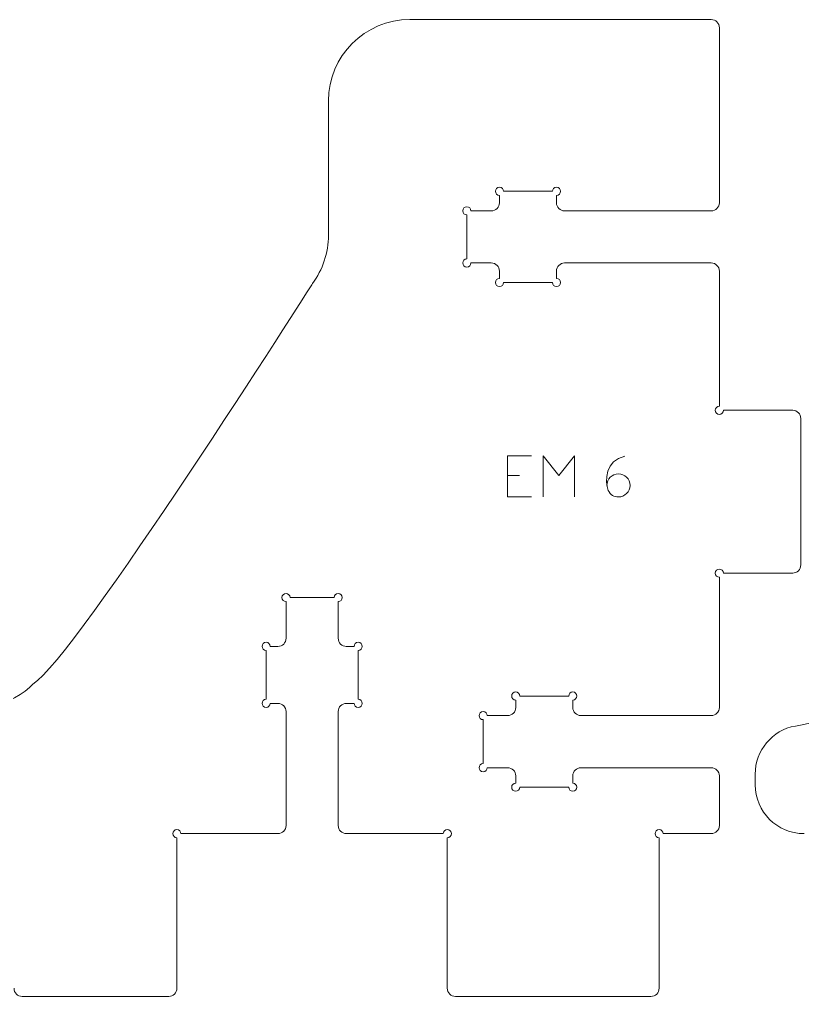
# Model space of a CAD drawing. Header units: inches. Extents: x 2 to 349, y -345 to -5.
# Drawn here: x 170.5 to 218.6, y -288.7 to -228.7 of the extents above; entities that cross this region are included whole.
import ezdxf

# ---------------------------------------------------------------- set-up
doc = ezdxf.new("R2010")
doc.units = ezdxf.units.IN
doc.header["$MEASUREMENT"] = 0
doc.layers.add('exterieur', color=7, linetype='Continuous')
doc.layers.add('gravure', color=7, linetype='Continuous')

# ---------------------------------------------------------------- blocks, each defined once
blk = doc.blocks.new('block 1247')
at = {"layer": 'exterieur', "lineweight": 0}
blk.add_open_spline([(164.905, -272.071), (167.117, -271.672), (170.303, -270.681), (171.332, -269.492)], degree=3, dxfattribs=at)
blk = doc.blocks.new('block 1248')
at = {"layer": 'exterieur', "lineweight": 0}
blk.add_open_spline([(188.486, -244.903), (188.486, -244.903), (173.919, -267.899), (171.332, -269.492)], degree=3, dxfattribs=at)
blk = doc.blocks.new('block 1249')
at = {"layer": 'exterieur', "lineweight": 0}
blk.add_lwpolyline([(189.468, -233.681), (189.468, -241.927)], dxfattribs=at)
blk = doc.blocks.new('block 1250')
at = {"layer": 'exterieur', "lineweight": 0}
blk.add_lwpolyline([(212.968, -228.681), (194.468, -228.681)], dxfattribs=at)
blk = doc.blocks.new('block 1251')
at = {"layer": 'exterieur', "lineweight": 0}
blk.add_lwpolyline([(213.468, -239.931), (213.468, -229.181)], dxfattribs=at)
blk = doc.blocks.new('block 1252')
at = {"layer": 'exterieur', "lineweight": 0}
blk.add_lwpolyline([(212.968, -240.431), (203.968, -240.431)], dxfattribs=at)
blk = doc.blocks.new('block 1253')
at = {"layer": 'exterieur', "lineweight": 0}
blk.add_lwpolyline([(203.468, -239.931), (203.468, -239.481)], dxfattribs=at)
blk = doc.blocks.new('block 1254')
at = {"layer": 'exterieur', "lineweight": 0}
blk.add_lwpolyline([(203.218, -239.231), (200.218, -239.231)], dxfattribs=at)
blk = doc.blocks.new('block 1255')
at = {"layer": 'exterieur', "lineweight": 0}
blk.add_lwpolyline([(199.968, -239.481), (199.968, -239.931)], dxfattribs=at)
blk = doc.blocks.new('block 1256')
at = {"layer": 'exterieur', "lineweight": 0}
blk.add_lwpolyline([(199.468, -240.431), (198.218, -240.431)], dxfattribs=at)
blk = doc.blocks.new('block 1257')
at = {"layer": 'exterieur', "lineweight": 0}
blk.add_lwpolyline([(197.968, -243.381), (197.968, -240.681)], dxfattribs=at)
blk = doc.blocks.new('block 1258')
at = {"layer": 'exterieur', "lineweight": 0}
blk.add_lwpolyline([(199.468, -243.631), (198.218, -243.631)], dxfattribs=at)
blk = doc.blocks.new('block 1259')
at = {"layer": 'exterieur', "lineweight": 0}
blk.add_lwpolyline([(199.968, -244.581), (199.968, -244.131)], dxfattribs=at)
blk = doc.blocks.new('block 1260')
at = {"layer": 'exterieur', "lineweight": 0}
blk.add_lwpolyline([(203.218, -244.831), (200.218, -244.831)], dxfattribs=at)
blk = doc.blocks.new('block 1261')
at = {"layer": 'exterieur', "lineweight": 0}
blk.add_lwpolyline([(203.468, -244.131), (203.468, -244.581)], dxfattribs=at)
blk = doc.blocks.new('block 1262')
at = {"layer": 'exterieur', "lineweight": 0}
blk.add_lwpolyline([(212.968, -243.631), (203.968, -243.631)], dxfattribs=at)
blk = doc.blocks.new('block 1263')
at = {"layer": 'exterieur', "lineweight": 0}
blk.add_lwpolyline([(213.468, -252.431), (213.468, -244.131)], dxfattribs=at)
blk = doc.blocks.new('block 1264')
at = {"layer": 'exterieur', "lineweight": 0}
blk.add_lwpolyline([(217.968, -252.681), (213.718, -252.681)], dxfattribs=at)
blk = doc.blocks.new('block 1265')
at = {"layer": 'exterieur', "lineweight": 0}
blk.add_lwpolyline([(218.468, -262.181), (218.468, -253.181)], dxfattribs=at)
blk = doc.blocks.new('block 1266')
at = {"layer": 'exterieur', "lineweight": 0}
blk.add_lwpolyline([(213.718, -262.681), (217.968, -262.681)], dxfattribs=at)
blk = doc.blocks.new('block 1267')
at = {"layer": 'exterieur', "lineweight": 0}
blk.add_lwpolyline([(213.468, -270.931), (213.468, -262.931)], dxfattribs=at)
blk = doc.blocks.new('block 1268')
at = {"layer": 'exterieur', "lineweight": 0}
blk.add_lwpolyline([(212.968, -271.431), (204.968, -271.431)], dxfattribs=at)
blk = doc.blocks.new('block 1269')
at = {"layer": 'exterieur', "lineweight": 0}
blk.add_lwpolyline([(204.468, -270.931), (204.468, -270.481)], dxfattribs=at)
blk = doc.blocks.new('block 1270')
at = {"layer": 'exterieur', "lineweight": 0}
blk.add_lwpolyline([(204.218, -270.231), (201.218, -270.231)], dxfattribs=at)
blk = doc.blocks.new('block 1271')
at = {"layer": 'exterieur', "lineweight": 0}
blk.add_lwpolyline([(200.968, -270.481), (200.968, -270.931)], dxfattribs=at)
blk = doc.blocks.new('block 1272')
at = {"layer": 'exterieur', "lineweight": 0}
blk.add_lwpolyline([(200.468, -271.431), (199.218, -271.431)], dxfattribs=at)
blk = doc.blocks.new('block 1273')
at = {"layer": 'exterieur', "lineweight": 0}
blk.add_lwpolyline([(198.968, -274.381), (198.968, -271.681)], dxfattribs=at)
blk = doc.blocks.new('block 1274')
at = {"layer": 'exterieur', "lineweight": 0}
blk.add_lwpolyline([(200.468, -274.631), (199.218, -274.631)], dxfattribs=at)
blk = doc.blocks.new('block 1275')
at = {"layer": 'exterieur', "lineweight": 0}
blk.add_lwpolyline([(200.968, -275.581), (200.968, -275.131)], dxfattribs=at)
blk = doc.blocks.new('block 1276')
at = {"layer": 'exterieur', "lineweight": 0}
blk.add_lwpolyline([(204.218, -275.831), (201.218, -275.831)], dxfattribs=at)
blk = doc.blocks.new('block 1277')
at = {"layer": 'exterieur', "lineweight": 0}
blk.add_lwpolyline([(204.468, -275.131), (204.468, -275.581)], dxfattribs=at)
blk = doc.blocks.new('block 1278')
at = {"layer": 'exterieur', "lineweight": 0}
blk.add_lwpolyline([(212.968, -274.631), (204.968, -274.631)], dxfattribs=at)
blk = doc.blocks.new('block 1279')
at = {"layer": 'exterieur', "lineweight": 0}
blk.add_lwpolyline([(213.468, -278.181), (213.468, -275.131)], dxfattribs=at)
blk = doc.blocks.new('block 1280')
at = {"layer": 'exterieur', "lineweight": 0}
blk.add_lwpolyline([(210.018, -278.681), (212.968, -278.681)], dxfattribs=at)
blk = doc.blocks.new('block 1281')
at = {"layer": 'exterieur', "lineweight": 0}
blk.add_lwpolyline([(209.768, -288.181), (209.768, -278.931)], dxfattribs=at)
blk = doc.blocks.new('block 1282')
at = {"layer": 'exterieur', "lineweight": 0}
blk.add_lwpolyline([(197.268, -288.681), (209.268, -288.681)], dxfattribs=at)
blk = doc.blocks.new('block 1283')
at = {"layer": 'exterieur', "lineweight": 0}
blk.add_lwpolyline([(196.768, -278.931), (196.768, -288.181)], dxfattribs=at)
blk = doc.blocks.new('block 1284')
at = {"layer": 'exterieur', "lineweight": 0}
blk.add_lwpolyline([(190.568, -278.681), (196.518, -278.681)], dxfattribs=at)
blk = doc.blocks.new('block 1285')
at = {"layer": 'exterieur', "lineweight": 0}
blk.add_lwpolyline([(190.068, -271.181), (190.068, -278.181)], dxfattribs=at)
blk = doc.blocks.new('block 1286')
at = {"layer": 'exterieur', "lineweight": 0}
blk.add_lwpolyline([(191.043, -270.681), (190.568, -270.681)], dxfattribs=at)
blk = doc.blocks.new('block 1287')
at = {"layer": 'exterieur', "lineweight": 0}
blk.add_lwpolyline([(191.293, -267.431), (191.293, -270.431)], dxfattribs=at)
blk = doc.blocks.new('block 1288')
at = {"layer": 'exterieur', "lineweight": 0}
blk.add_lwpolyline([(190.568, -267.181), (191.043, -267.181)], dxfattribs=at)
blk = doc.blocks.new('block 1289')
at = {"layer": 'exterieur', "lineweight": 0}
blk.add_lwpolyline([(190.068, -264.431), (190.068, -266.681)], dxfattribs=at)
blk = doc.blocks.new('block 1290')
at = {"layer": 'exterieur', "lineweight": 0}
blk.add_lwpolyline([(187.118, -264.181), (189.818, -264.181)], dxfattribs=at)
blk = doc.blocks.new('block 1291')
at = {"layer": 'exterieur', "lineweight": 0}
blk.add_lwpolyline([(186.868, -266.681), (186.868, -264.431)], dxfattribs=at)
blk = doc.blocks.new('block 1292')
at = {"layer": 'exterieur', "lineweight": 0}
blk.add_lwpolyline([(185.893, -267.181), (186.368, -267.181)], dxfattribs=at)
blk = doc.blocks.new('block 1293')
at = {"layer": 'exterieur', "lineweight": 0}
blk.add_lwpolyline([(185.643, -270.431), (185.643, -267.431)], dxfattribs=at)
blk = doc.blocks.new('block 1294')
at = {"layer": 'exterieur', "lineweight": 0}
blk.add_lwpolyline([(186.368, -270.681), (185.893, -270.681)], dxfattribs=at)
blk = doc.blocks.new('block 1295')
at = {"layer": 'exterieur', "lineweight": 0}
blk.add_lwpolyline([(186.868, -278.181), (186.868, -271.181)], dxfattribs=at)
blk = doc.blocks.new('block 1296')
at = {"layer": 'exterieur', "lineweight": 0}
blk.add_lwpolyline([(180.418, -278.681), (186.368, -278.681)], dxfattribs=at)
blk = doc.blocks.new('block 1297')
at = {"layer": 'exterieur', "lineweight": 0}
blk.add_lwpolyline([(180.168, -288.181), (180.168, -278.931)], dxfattribs=at)
blk = doc.blocks.new('block 1298')
at = {"layer": 'exterieur', "lineweight": 0}
blk.add_lwpolyline([(170.668, -288.681), (179.668, -288.681)], dxfattribs=at)
blk = doc.blocks.new('block 1302')
at = {"layer": 'exterieur', "lineweight": 0}
blk.add_open_spline([(189.468, -241.927), (189.468, -242.999), (189.124, -244.042), (188.486, -244.903)], degree=3, dxfattribs=at)
blk = doc.blocks.new('block 1303')
at = {"layer": 'exterieur', "lineweight": 0}
blk.add_open_spline([(194.468, -228.681), (191.706, -228.681), (189.468, -230.92), (189.468, -233.681)], degree=3, dxfattribs=at)
blk = doc.blocks.new('block 1304')
at = {"layer": 'exterieur', "lineweight": 0}
blk.add_open_spline([(213.468, -229.181), (213.468, -228.905), (213.244, -228.681), (212.968, -228.681)], degree=3, dxfattribs=at)
blk = doc.blocks.new('block 1305')
at = {"layer": 'exterieur', "lineweight": 0}
blk.add_open_spline([(212.968, -240.431), (213.244, -240.431), (213.468, -240.207), (213.468, -239.931)], degree=3, dxfattribs=at)
blk = doc.blocks.new('block 1306')
at = {"layer": 'exterieur', "lineweight": 0}
blk.add_open_spline([(203.468, -239.931), (203.468, -240.207), (203.692, -240.431), (203.968, -240.431)], degree=3, dxfattribs=at)
blk = doc.blocks.new('block 1307')
at = {"layer": 'exterieur', "lineweight": 0}
blk.add_open_spline([(203.468, -239.481), (203.606, -239.481), (203.718, -239.369), (203.718, -239.231), (203.718, -239.093), (203.606, -238.981), (203.468, -238.981), (203.33, -238.981), (203.218, -239.093), (203.218, -239.231)], degree=3, knots=[0, 0, 0, 0, 1, 1, 1, 2, 2, 2, 3, 3, 3, 3], dxfattribs=at)
blk = doc.blocks.new('block 1308')
at = {"layer": 'exterieur', "lineweight": 0}
blk.add_open_spline([(200.218, -239.231), (200.218, -239.093), (200.106, -238.981), (199.968, -238.981), (199.83, -238.981), (199.718, -239.093), (199.718, -239.231), (199.718, -239.369), (199.83, -239.481), (199.968, -239.481)], degree=3, knots=[0, 0, 0, 0, 1, 1, 1, 2, 2, 2, 3, 3, 3, 3], dxfattribs=at)
blk = doc.blocks.new('block 1309')
at = {"layer": 'exterieur', "lineweight": 0}
blk.add_open_spline([(199.468, -240.431), (199.744, -240.431), (199.968, -240.207), (199.968, -239.931)], degree=3, dxfattribs=at)
blk = doc.blocks.new('block 1310')
at = {"layer": 'exterieur', "lineweight": 0}
blk.add_open_spline([(198.218, -240.431), (198.218, -240.293), (198.106, -240.181), (197.968, -240.181), (197.83, -240.181), (197.718, -240.293), (197.718, -240.431), (197.718, -240.569), (197.83, -240.681), (197.968, -240.681)], degree=3, knots=[0, 0, 0, 0, 1, 1, 1, 2, 2, 2, 3, 3, 3, 3], dxfattribs=at)
blk = doc.blocks.new('block 1311')
at = {"layer": 'exterieur', "lineweight": 0}
blk.add_open_spline([(197.968, -243.381), (197.83, -243.381), (197.718, -243.493), (197.718, -243.631), (197.718, -243.769), (197.83, -243.881), (197.968, -243.881), (198.106, -243.881), (198.218, -243.769), (198.218, -243.631)], degree=3, knots=[0, 0, 0, 0, 1, 1, 1, 2, 2, 2, 3, 3, 3, 3], dxfattribs=at)
blk = doc.blocks.new('block 1312')
at = {"layer": 'exterieur', "lineweight": 0}
blk.add_open_spline([(199.968, -244.131), (199.968, -243.855), (199.744, -243.631), (199.468, -243.631)], degree=3, dxfattribs=at)
blk = doc.blocks.new('block 1313')
at = {"layer": 'exterieur', "lineweight": 0}
blk.add_open_spline([(199.968, -244.581), (199.83, -244.581), (199.718, -244.693), (199.718, -244.831), (199.718, -244.969), (199.83, -245.081), (199.968, -245.081), (200.106, -245.081), (200.218, -244.969), (200.218, -244.831)], degree=3, knots=[0, 0, 0, 0, 1, 1, 1, 2, 2, 2, 3, 3, 3, 3], dxfattribs=at)
blk = doc.blocks.new('block 1314')
at = {"layer": 'exterieur', "lineweight": 0}
blk.add_open_spline([(203.218, -244.831), (203.218, -244.969), (203.33, -245.081), (203.468, -245.081), (203.606, -245.081), (203.718, -244.969), (203.718, -244.831), (203.718, -244.693), (203.606, -244.581), (203.468, -244.581)], degree=3, knots=[0, 0, 0, 0, 1, 1, 1, 2, 2, 2, 3, 3, 3, 3], dxfattribs=at)
blk = doc.blocks.new('block 1315')
at = {"layer": 'exterieur', "lineweight": 0}
blk.add_open_spline([(203.968, -243.631), (203.692, -243.631), (203.468, -243.855), (203.468, -244.131)], degree=3, dxfattribs=at)
blk = doc.blocks.new('block 1316')
at = {"layer": 'exterieur', "lineweight": 0}
blk.add_open_spline([(213.468, -244.131), (213.468, -243.855), (213.244, -243.631), (212.968, -243.631)], degree=3, dxfattribs=at)
blk = doc.blocks.new('block 1317')
at = {"layer": 'exterieur', "lineweight": 0}
blk.add_open_spline([(213.468, -252.431), (213.33, -252.431), (213.218, -252.543), (213.218, -252.681), (213.218, -252.819), (213.33, -252.931), (213.468, -252.931), (213.606, -252.931), (213.718, -252.819), (213.718, -252.681)], degree=3, knots=[0, 0, 0, 0, 1, 1, 1, 2, 2, 2, 3, 3, 3, 3], dxfattribs=at)
blk = doc.blocks.new('block 1318')
at = {"layer": 'exterieur', "lineweight": 0}
blk.add_open_spline([(218.468, -253.181), (218.468, -252.905), (218.244, -252.681), (217.968, -252.681)], degree=3, dxfattribs=at)
blk = doc.blocks.new('block 1319')
at = {"layer": 'exterieur', "lineweight": 0}
blk.add_open_spline([(217.968, -262.681), (218.244, -262.681), (218.468, -262.457), (218.468, -262.181)], degree=3, dxfattribs=at)
blk = doc.blocks.new('block 1320')
at = {"layer": 'exterieur', "lineweight": 0}
blk.add_open_spline([(213.718, -262.681), (213.718, -262.543), (213.606, -262.431), (213.468, -262.431), (213.33, -262.431), (213.218, -262.543), (213.218, -262.681), (213.218, -262.819), (213.33, -262.931), (213.468, -262.931)], degree=3, knots=[0, 0, 0, 0, 1, 1, 1, 2, 2, 2, 3, 3, 3, 3], dxfattribs=at)
blk = doc.blocks.new('block 1321')
at = {"layer": 'exterieur', "lineweight": 0}
blk.add_open_spline([(212.968, -271.431), (213.244, -271.431), (213.468, -271.207), (213.468, -270.931)], degree=3, dxfattribs=at)
blk = doc.blocks.new('block 1322')
at = {"layer": 'exterieur', "lineweight": 0}
blk.add_open_spline([(204.468, -270.931), (204.468, -271.207), (204.692, -271.431), (204.968, -271.431)], degree=3, dxfattribs=at)
blk = doc.blocks.new('block 1323')
at = {"layer": 'exterieur', "lineweight": 0}
blk.add_open_spline([(204.468, -270.481), (204.606, -270.481), (204.718, -270.369), (204.718, -270.231), (204.718, -270.093), (204.606, -269.981), (204.468, -269.981), (204.33, -269.981), (204.218, -270.093), (204.218, -270.231)], degree=3, knots=[0, 0, 0, 0, 1, 1, 1, 2, 2, 2, 3, 3, 3, 3], dxfattribs=at)
blk = doc.blocks.new('block 1324')
at = {"layer": 'exterieur', "lineweight": 0}
blk.add_open_spline([(201.218, -270.231), (201.218, -270.093), (201.106, -269.981), (200.968, -269.981), (200.83, -269.981), (200.718, -270.093), (200.718, -270.231), (200.718, -270.369), (200.83, -270.481), (200.968, -270.481)], degree=3, knots=[0, 0, 0, 0, 1, 1, 1, 2, 2, 2, 3, 3, 3, 3], dxfattribs=at)
blk = doc.blocks.new('block 1325')
at = {"layer": 'exterieur', "lineweight": 0}
blk.add_open_spline([(200.468, -271.431), (200.744, -271.431), (200.968, -271.207), (200.968, -270.931)], degree=3, dxfattribs=at)
blk = doc.blocks.new('block 1326')
at = {"layer": 'exterieur', "lineweight": 0}
blk.add_open_spline([(199.218, -271.431), (199.218, -271.293), (199.106, -271.181), (198.968, -271.181), (198.83, -271.181), (198.718, -271.293), (198.718, -271.431), (198.718, -271.569), (198.83, -271.681), (198.968, -271.681)], degree=3, knots=[0, 0, 0, 0, 1, 1, 1, 2, 2, 2, 3, 3, 3, 3], dxfattribs=at)
blk = doc.blocks.new('block 1327')
at = {"layer": 'exterieur', "lineweight": 0}
blk.add_open_spline([(198.968, -274.381), (198.83, -274.381), (198.718, -274.493), (198.718, -274.631), (198.718, -274.769), (198.83, -274.881), (198.968, -274.881), (199.106, -274.881), (199.218, -274.769), (199.218, -274.631)], degree=3, knots=[0, 0, 0, 0, 1, 1, 1, 2, 2, 2, 3, 3, 3, 3], dxfattribs=at)
blk = doc.blocks.new('block 1328')
at = {"layer": 'exterieur', "lineweight": 0}
blk.add_open_spline([(200.968, -275.131), (200.968, -274.855), (200.744, -274.631), (200.468, -274.631)], degree=3, dxfattribs=at)
blk = doc.blocks.new('block 1329')
at = {"layer": 'exterieur', "lineweight": 0}
blk.add_open_spline([(200.968, -275.581), (200.83, -275.581), (200.718, -275.693), (200.718, -275.831), (200.718, -275.969), (200.83, -276.081), (200.968, -276.081), (201.106, -276.081), (201.218, -275.969), (201.218, -275.831)], degree=3, knots=[0, 0, 0, 0, 1, 1, 1, 2, 2, 2, 3, 3, 3, 3], dxfattribs=at)
blk = doc.blocks.new('block 1330')
at = {"layer": 'exterieur', "lineweight": 0}
blk.add_open_spline([(204.218, -275.831), (204.218, -275.969), (204.33, -276.081), (204.468, -276.081), (204.606, -276.081), (204.718, -275.969), (204.718, -275.831), (204.718, -275.693), (204.606, -275.581), (204.468, -275.581)], degree=3, knots=[0, 0, 0, 0, 1, 1, 1, 2, 2, 2, 3, 3, 3, 3], dxfattribs=at)
blk = doc.blocks.new('block 1331')
at = {"layer": 'exterieur', "lineweight": 0}
blk.add_open_spline([(204.968, -274.631), (204.692, -274.631), (204.468, -274.855), (204.468, -275.131)], degree=3, dxfattribs=at)
blk = doc.blocks.new('block 1332')
at = {"layer": 'exterieur', "lineweight": 0}
blk.add_open_spline([(213.468, -275.131), (213.468, -274.855), (213.244, -274.631), (212.968, -274.631)], degree=3, dxfattribs=at)
blk = doc.blocks.new('block 1333')
at = {"layer": 'exterieur', "lineweight": 0}
blk.add_open_spline([(212.968, -278.681), (213.244, -278.681), (213.468, -278.457), (213.468, -278.181)], degree=3, dxfattribs=at)
blk = doc.blocks.new('block 1334')
at = {"layer": 'exterieur', "lineweight": 0}
blk.add_open_spline([(210.018, -278.681), (210.018, -278.543), (209.906, -278.431), (209.768, -278.431), (209.63, -278.431), (209.518, -278.543), (209.518, -278.681), (209.518, -278.819), (209.63, -278.931), (209.768, -278.931)], degree=3, knots=[0, 0, 0, 0, 1, 1, 1, 2, 2, 2, 3, 3, 3, 3], dxfattribs=at)
blk = doc.blocks.new('block 1335')
at = {"layer": 'exterieur', "lineweight": 0}
blk.add_open_spline([(209.268, -288.681), (209.544, -288.681), (209.768, -288.457), (209.768, -288.181)], degree=3, dxfattribs=at)
blk = doc.blocks.new('block 1336')
at = {"layer": 'exterieur', "lineweight": 0}
blk.add_open_spline([(196.768, -288.181), (196.768, -288.457), (196.992, -288.681), (197.268, -288.681)], degree=3, dxfattribs=at)
blk = doc.blocks.new('block 1337')
at = {"layer": 'exterieur', "lineweight": 0}
blk.add_open_spline([(196.768, -278.931), (196.906, -278.931), (197.018, -278.819), (197.018, -278.681), (197.018, -278.543), (196.906, -278.431), (196.768, -278.431), (196.63, -278.431), (196.518, -278.543), (196.518, -278.681)], degree=3, knots=[0, 0, 0, 0, 1, 1, 1, 2, 2, 2, 3, 3, 3, 3], dxfattribs=at)
blk = doc.blocks.new('block 1338')
at = {"layer": 'exterieur', "lineweight": 0}
blk.add_open_spline([(190.068, -278.181), (190.068, -278.457), (190.292, -278.681), (190.568, -278.681)], degree=3, dxfattribs=at)
blk = doc.blocks.new('block 1339')
at = {"layer": 'exterieur', "lineweight": 0}
blk.add_open_spline([(190.568, -270.681), (190.292, -270.681), (190.068, -270.905), (190.068, -271.181)], degree=3, dxfattribs=at)
blk = doc.blocks.new('block 1340')
at = {"layer": 'exterieur', "lineweight": 0}
blk.add_open_spline([(191.043, -270.681), (191.043, -270.819), (191.155, -270.931), (191.293, -270.931), (191.431, -270.931), (191.543, -270.819), (191.543, -270.681), (191.543, -270.543), (191.431, -270.431), (191.293, -270.431)], degree=3, knots=[0, 0, 0, 0, 1, 1, 1, 2, 2, 2, 3, 3, 3, 3], dxfattribs=at)
blk = doc.blocks.new('block 1341')
at = {"layer": 'exterieur', "lineweight": 0}
blk.add_open_spline([(191.293, -267.431), (191.431, -267.431), (191.543, -267.319), (191.543, -267.181), (191.543, -267.043), (191.431, -266.931), (191.293, -266.931), (191.155, -266.931), (191.043, -267.043), (191.043, -267.181)], degree=3, knots=[0, 0, 0, 0, 1, 1, 1, 2, 2, 2, 3, 3, 3, 3], dxfattribs=at)
blk = doc.blocks.new('block 1342')
at = {"layer": 'exterieur', "lineweight": 0}
blk.add_open_spline([(190.068, -266.681), (190.068, -266.957), (190.292, -267.181), (190.568, -267.181)], degree=3, dxfattribs=at)
blk = doc.blocks.new('block 1343')
at = {"layer": 'exterieur', "lineweight": 0}
blk.add_open_spline([(190.068, -264.431), (190.206, -264.431), (190.318, -264.319), (190.318, -264.181), (190.318, -264.043), (190.206, -263.931), (190.068, -263.931), (189.93, -263.931), (189.818, -264.043), (189.818, -264.181)], degree=3, knots=[0, 0, 0, 0, 1, 1, 1, 2, 2, 2, 3, 3, 3, 3], dxfattribs=at)
blk = doc.blocks.new('block 1344')
at = {"layer": 'exterieur', "lineweight": 0}
blk.add_open_spline([(187.118, -264.181), (187.118, -264.043), (187.006, -263.931), (186.868, -263.931), (186.73, -263.931), (186.618, -264.043), (186.618, -264.181), (186.618, -264.319), (186.73, -264.431), (186.868, -264.431)], degree=3, knots=[0, 0, 0, 0, 1, 1, 1, 2, 2, 2, 3, 3, 3, 3], dxfattribs=at)
blk = doc.blocks.new('block 1345')
at = {"layer": 'exterieur', "lineweight": 0}
blk.add_open_spline([(186.368, -267.181), (186.644, -267.181), (186.868, -266.957), (186.868, -266.681)], degree=3, dxfattribs=at)
blk = doc.blocks.new('block 1346')
at = {"layer": 'exterieur', "lineweight": 0}
blk.add_open_spline([(185.893, -267.181), (185.893, -267.043), (185.781, -266.931), (185.643, -266.931), (185.505, -266.931), (185.393, -267.043), (185.393, -267.181), (185.393, -267.319), (185.505, -267.431), (185.643, -267.431)], degree=3, knots=[0, 0, 0, 0, 1, 1, 1, 2, 2, 2, 3, 3, 3, 3], dxfattribs=at)
blk = doc.blocks.new('block 1347')
at = {"layer": 'exterieur', "lineweight": 0}
blk.add_open_spline([(185.643, -270.431), (185.505, -270.431), (185.393, -270.543), (185.393, -270.681), (185.393, -270.819), (185.505, -270.931), (185.643, -270.931), (185.781, -270.931), (185.893, -270.819), (185.893, -270.681)], degree=3, knots=[0, 0, 0, 0, 1, 1, 1, 2, 2, 2, 3, 3, 3, 3], dxfattribs=at)
blk = doc.blocks.new('block 1348')
at = {"layer": 'exterieur', "lineweight": 0}
blk.add_open_spline([(186.868, -271.181), (186.868, -270.905), (186.644, -270.681), (186.368, -270.681)], degree=3, dxfattribs=at)
blk = doc.blocks.new('block 1349')
at = {"layer": 'exterieur', "lineweight": 0}
blk.add_open_spline([(186.368, -278.681), (186.644, -278.681), (186.868, -278.457), (186.868, -278.181)], degree=3, dxfattribs=at)
blk = doc.blocks.new('block 1350')
at = {"layer": 'exterieur', "lineweight": 0}
blk.add_open_spline([(180.418, -278.681), (180.418, -278.543), (180.306, -278.431), (180.168, -278.431), (180.03, -278.431), (179.918, -278.543), (179.918, -278.681), (179.918, -278.819), (180.03, -278.931), (180.168, -278.931)], degree=3, knots=[0, 0, 0, 0, 1, 1, 1, 2, 2, 2, 3, 3, 3, 3], dxfattribs=at)
blk = doc.blocks.new('block 1351')
at = {"layer": 'exterieur', "lineweight": 0}
blk.add_open_spline([(179.668, -288.681), (179.944, -288.681), (180.168, -288.457), (180.168, -288.181)], degree=3, dxfattribs=at)
blk = doc.blocks.new('block 1352')
at = {"layer": 'exterieur', "lineweight": 0}
blk.add_open_spline([(170.168, -288.181), (170.168, -288.457), (170.392, -288.681), (170.668, -288.681)], degree=3, dxfattribs=at)
blk = doc.blocks.new('block 1356')
at = {"layer": 'exterieur', "lineweight": 0}
blk.add_open_spline([(218.135, -272.071), (220.347, -271.672), (223.533, -270.681), (224.562, -269.492)], degree=3, dxfattribs=at)
blk = doc.blocks.new('block 1410')
at = {"layer": 'exterieur', "lineweight": 0}
blk.add_lwpolyline([(215.668, -275.681), (215.668, -275.023)], dxfattribs=at)
blk = doc.blocks.new('block 1463')
at = {"layer": 'exterieur', "lineweight": 0}
blk.add_open_spline([(215.668, -275.681), (215.668, -277.338), (217.011, -278.681), (218.668, -278.681)], degree=3, dxfattribs=at)
blk = doc.blocks.new('block 1464')
at = {"layer": 'exterieur', "lineweight": 0}
blk.add_open_spline([(215.668, -275.023), (215.668, -273.572), (216.706, -272.329), (218.135, -272.071)], degree=3, dxfattribs=at)
blk = doc.blocks.new('block 2924')
at = {"layer": 'gravure', "lineweight": 0}
for points in [[(200.452, -255.469), (200.452, -257.991)], [(200.452, -255.469), (201.938, -255.469)], [(202.651, -257.991), (202.651, -255.469), (203.61, -256.694), (204.569, -255.469), (204.569, -257.991)], [(200.452, -256.682), (201.195, -256.682)], [(200.452, -257.991), (201.938, -257.991)]]:
    blk.add_lwpolyline(points, dxfattribs=at)
blk = doc.blocks.new('block 2923')
at = {"layer": 'gravure', "lineweight": 0}
blk.add_open_spline([(206.566, -257.291), (206.566, -256.899), (206.883, -256.581), (207.275, -256.581), (207.667, -256.581), (207.984, -256.899), (207.984, -257.291), (207.984, -257.682), (207.667, -258), (207.275, -258), (207.03, -258), (206.763, -257.886), (206.641, -257.596), (206.409, -257.044), (206.489, -255.729), (207.655, -255.498)], degree=3, knots=[0, 0, 0, 0, 1, 1, 1, 2, 2, 2, 3, 3, 3, 4, 4, 4, 5, 5, 5, 5], dxfattribs=at)
at = {"layer": 'gravure'}
blk.add_blockref('block 2924', (0, 0), dxfattribs=at)

msp = doc.modelspace()

# ---------------------------------------------------------------- block references
at = {"layer": 'exterieur'}
for name in ['block 1303', 'block 1250', 'block 1304', 'block 1251', 'block 1249', 'block 1308', 'block 1254', 'block 1307', 'block 1309', 'block 1255', 'block 1253', 'block 1306', 'block 1305', 'block 1310', 'block 1256', 'block 1252', 'block 1257', 'block 1302', 'block 1311', 'block 1258', 'block 1312', 'block 1259', 'block 1315', 'block 1261', 'block 1262', 'block 1316', 'block 1263', 'block 1313', 'block 1314', 'block 1248', 'block 1260', 'block 1317', 'block 1264', 'block 1318', 'block 1265', 'block 1319', 'block 1320', 'block 1266', 'block 1267', 'block 1344', 'block 1343', 'block 1291', 'block 1290', 'block 1289', 'block 1346', 'block 1345', 'block 1342', 'block 1341', 'block 1293', 'block 1292', 'block 1288', 'block 1287', 'block 1247', 'block 1324', 'block 1323', 'block 1356', 'block 1347', 'block 1340', 'block 1271', 'block 1270', 'block 1269', 'block 1294', 'block 1348', 'block 1295', 'block 1339', 'block 1285', 'block 1286', 'block 1326', 'block 1325', 'block 1322', 'block 1321', 'block 1273', 'block 1272', 'block 1268', 'block 1464', 'block 1327', 'block 1274', 'block 1328', 'block 1331', 'block 1278', 'block 1332', 'block 1275', 'block 1277', 'block 1279', 'block 1410', 'block 1329', 'block 1276', 'block 1330', 'block 1463', 'block 1349', 'block 1338', 'block 1333', 'block 1350', 'block 1297', 'block 1296', 'block 1284', 'block 1337', 'block 1283', 'block 1334', 'block 1281', 'block 1280', 'block 1352', 'block 1351', 'block 1336', 'block 1335', 'block 1298', 'block 1282']:
    msp.add_blockref(name, (0, 0), dxfattribs=at)
at = {"layer": 'gravure'}
msp.add_blockref('block 2923', (0, 0), dxfattribs=at)

doc.saveas('drawing.dxf')
